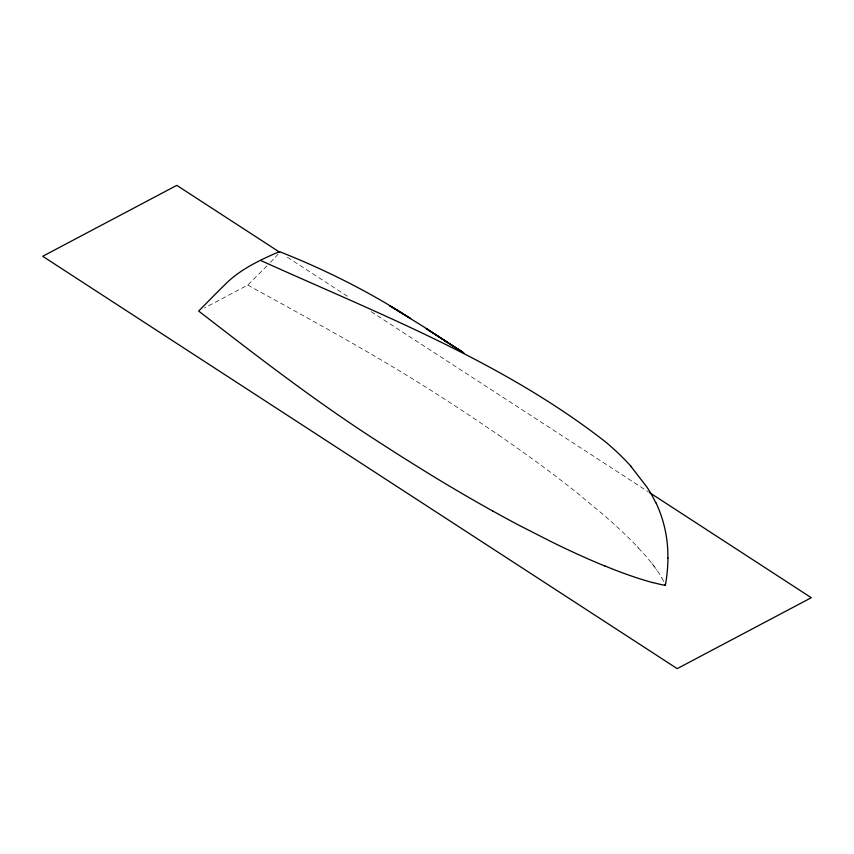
<?xml version="1.0" encoding="UTF-8"?>
<svg xmlns="http://www.w3.org/2000/svg" width="854" height="854" viewBox="0 0 854 854"><rect width="100%" height="100%" fill="white"/><g stroke="black" fill="none" stroke-linecap="round" stroke-linejoin="round"><path stroke-width="0.64" stroke-dasharray="4.27 3.2" d="M278.126 254.044L275.159 257.364M273.28 259.37L273.141 259.52A46.917 4.505 -43.3 0 1 270.056 262.744M266.982 265.872L247.756 285.097L204.512 307.963M247.756 285.097C318.072 323.73 388.687 362.043 455.673 406.344A630.604 185.425 29.9 0 1 474.013 418.407L498.608 435.06M287.382 257.225L349.948 297.886M371.17 311.678L648.207 491.723M637.297 546.709L638.717 548.215M651.965 563.48L656.982 570.237M661.722 577.752L662.501 579.172A149.301 43.906 29.9 0 1 663.996 582.161M498.576 435.07A523.886 154.04 29.9 0 1 556.968 477.183L560.288 479.756A427.822 125.794 29.9 0 1 578.329 493.9L603.597 514.919A290.04 85.283 29.9 0 1 637.415 546.731M638.504 548.161A190.72 56.076 29.9 0 1 661.935 577.827"/><path stroke-width="1.28" d="M279.354 252.368L279.525 251.716M279.45 251.62C259.829 260.043 239.312 269.683 224.186 285.417A46.917 4.505 -43.3 0 0 218.453 291.033L198.672 311.059C258.741 357.495 318.916 403.963 383.062 444.753A630.604 185.425 29.9 0 0 401.636 456.687L427.363 472.742A523.886 154.04 29.9 0 0 492.843 511.098M652.723 582.513L655.061 583.111A149.301 43.906 29.9 0 0 665.362 585.417A167.8 157.691 62.1 0 0 667.956 557.94M604.974 566.063L602.561 565.081A290.04 85.283 29.9 0 1 552.09 542.109L519.018 525.274A427.822 125.794 29.9 0 1 496.879 513.297L492.854 511.076M279.365 251.588C325.15 269.661 369.355 291.769 410.678 318.574L389.445 305.572L427.897 329.409L446.706 341.878L426.231 328.651L463.903 352.99L443.578 339.956L462.441 351.827M260.619 260.438C378.824 313.898 502.579 361.509 605.689 442.02A248.365 233.409 62.1 0 1 630.946 466.231M279.568 252.143L176.799 185.361L42.7 256.285L677.201 668.639L811.3 597.715L649.318 492.448M630.871 466.295L647.033 487.239A134.334 126.243 62.1 0 1 653.299 497.85L655.776 502.718M667.903 557.94L667.849 553.253A118.343 111.212 62.1 0 0 655.915 502.654M664.935 584.317A149.301 43.906 29.9 0 1 665.362 585.417M652.84 582.641A190.72 56.076 29.9 0 1 604.899 565.935"/></g></svg>
